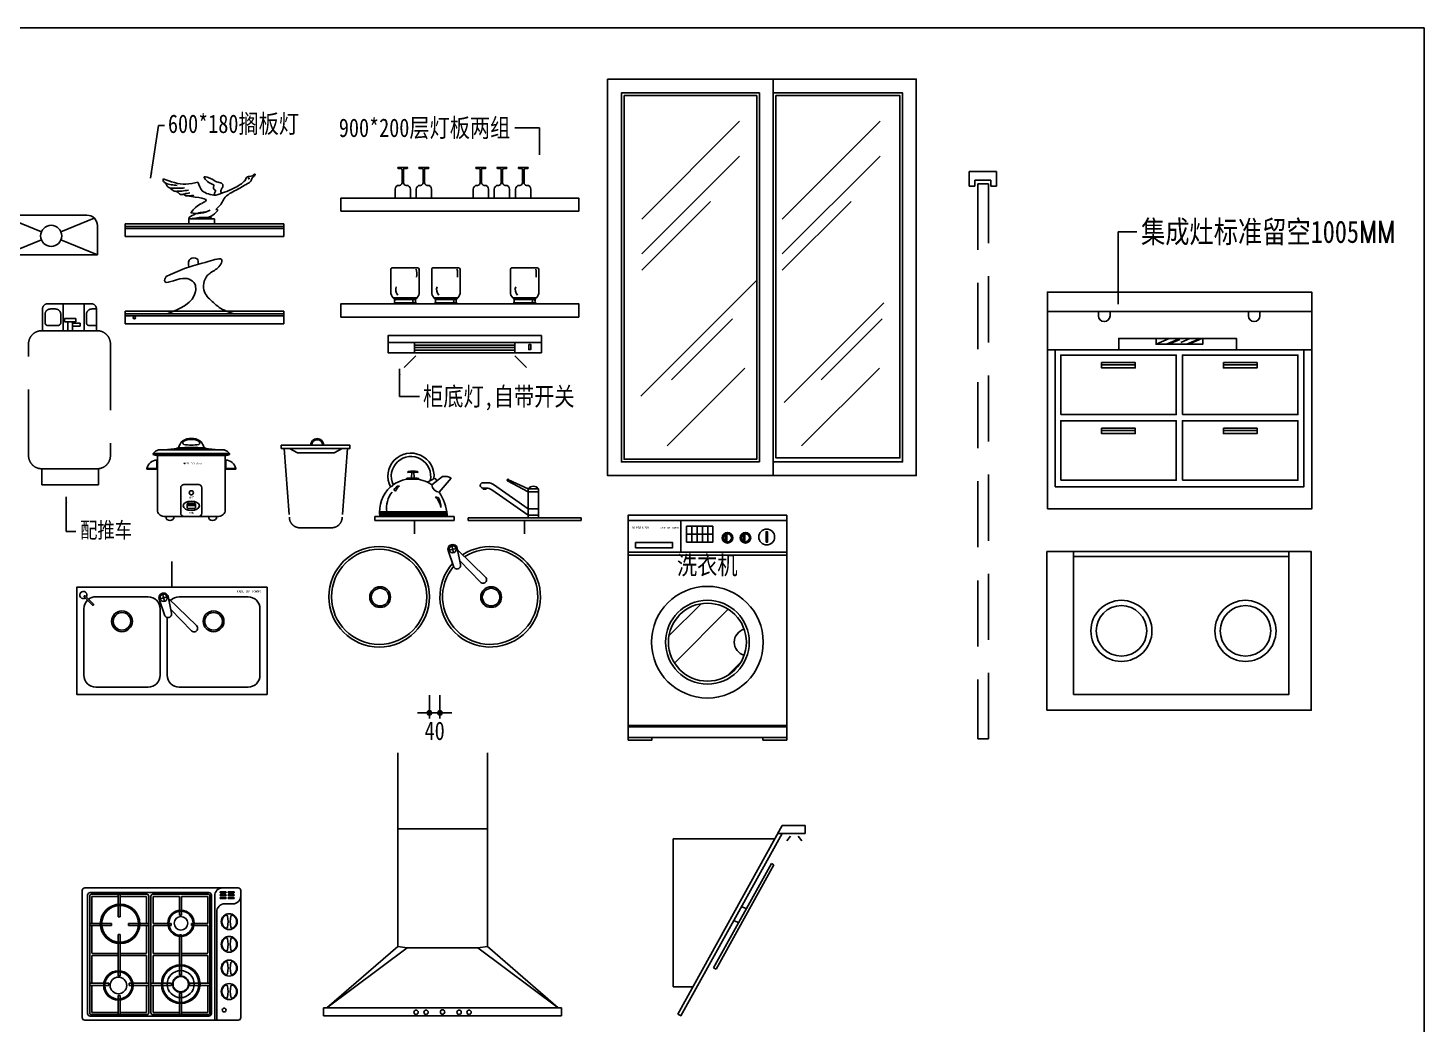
# Model space of a CAD drawing. Header units: millimetres. Extents: x 351279 to 387190, y -1289537 to -1277077.
# Drawn here: x 365739 to 371020, y -1280868 to -1277100 of the extents above; entities that cross this region are included whole.
import ezdxf
from ezdxf.enums import TextEntityAlignment as Align

# ---------------------------------------------------------------- set-up
doc = ezdxf.new("R2010")
doc.units = ezdxf.units.MM
doc.header["$LTSCALE"] = 20
doc.linetypes.add('ACAD_ISO03W100', pattern=[30, 12, -18])
doc.linetypes.add('DASHED2', pattern=[0.375, 0.25, -0.125])
doc.layers.get('Defpoints').update_dxf_attribs({"color": 250})
doc.layers.add('7', color=35, linetype='Continuous')
doc.styles.add('EN', font='dutchi.ttf')
doc.styles.add('STYLE4', font='dutcheb.ttf')
doc.styles.add('STYLE5', font='dutchi.ttf')
doc.styles.add('标注', font='SimSun.ttf', dxfattribs={"width": 0.8, "height": 55})
doc.styles.add('黑字', font='simfang.ttf', dxfattribs={"height": 90})
doc.dimstyles.new('偏移250', dxfattribs={"dimscale": 0.3, "dimtxt": 280, "dimasz": 75, "dimexe": 70, "dimexo": 250, "dimgap": 45, "dimtad": 1, "dimdec": 0, "dimdsep": 46, "dimtxsty": '标注', "dimblk": 'DOT', "dimcen": 2.5, "dimdle": 100, "dimclrd": 8, "dimclre": 8, "dimclrt": 8, "dimadec": 0, "dimazin": 0, "dimtfac": 1, "dimtdec": 0, "dimtmove": 2, "dimatfit": 3, "dimfxl": 1, "dimtolj": 1, "dimtzin": 0, "dimarcsym": 0})
doc.dimstyles.new('偏移900', dxfattribs={"dimscale": 0.3, "dimtxt": 280, "dimasz": 75, "dimexe": 70, "dimexo": 900, "dimgap": 55, "dimtad": 1, "dimdec": 0, "dimdsep": 46, "dimtxsty": '标注', "dimblk": 'DOT', "dimcen": 2.5, "dimdle": 100, "dimclrd": 8, "dimclre": 8, "dimclrt": 8, "dimadec": 0, "dimazin": 0, "dimtfac": 1, "dimtdec": 0, "dimtmove": 2, "dimatfit": 3, "dimfxl": 1, "dimtolj": 1, "dimtzin": 0, "dimarcsym": 0})

# ---------------------------------------------------------------- blocks, each defined once
blk = doc.blocks.new('_Dot')
at = {"color": 0, "linetype": 'ByBlock', "lineweight": -2}
blk.add_line((-0.5, 0), (-1, 0), dxfattribs=at)
at = {"color": 0, "linetype": 'ByBlock', "const_width": 0.5}
blk.add_lwpolyline([(-0.25, 0, 1), (0.25, 0, 1)], format="xyb", close=True, dxfattribs=at)
blk = doc.blocks.new('ewqewqe')
h = blk.add_hatch()
h.set_pattern_fill('ANSI32', color=8, scale=700, style=0)
h.set_pattern_definition([(45, (62580.28, 20219.87), (-185.6155, 185.6155), []), (45, (62704.03, 20219.87), (-185.6155, 185.6155), [])])
h.paths.add_polyline_path([(53695.4, 24070, 0.842669), (53409.1, 24020.7, 0.842669), (53695.4, 23971.5, -0.759599)])
at = {"color": 8}
for p, q in [((53856.5, 24480.7), (53256.5, 24480.7)), ((53456.5, 24480.7), (53456.5, 24360.7)), ((53477.5, 24459.3), (53577.5, 24459.3)), ((53477.5, 24459.3), (53477.5, 24429.3)), ((53497.5, 24459.3), (53497.5, 24429.3)), ((53517.5, 24459.3), (53517.5, 24429.3)), ((53537.5, 24459.3), (53537.5, 24429.3)), ((53557.5, 24459.3), (53557.5, 24429.3)), ((53577.5, 24459.3), (53577.5, 24429.3)), ((53497.5, 24429.3), (53497.5, 24399.3)), ((53517.5, 24429.3), (53517.5, 24399.3)), ((53537.5, 24429.3), (53537.5, 24399.3)), ((53557.5, 24429.3), (53557.5, 24399.3)), ((53855.6, 24349.3), (53255.6, 24349.3)), ((53856.5, 24360.7), (53256.5, 24360.7)), ((53856.5, 23705.7), (53256.5, 23705.7)), ((53856.5, 23700.7), (53256.5, 23700.7))]:
    blk.add_line(p, q, dxfattribs=at)
for points in [[(53256.5, 23660.7), (53856.5, 23660.7), (53856.5, 24500.7), (53256.5, 24500.7)], [(53477.5, 24399.3), (53577.5, 24399.3), (53577.5, 24429.3), (53477.5, 24429.3)], [(53625.2, 24406.1), (53630.2, 24406.1), (53630.2, 24426.1), (53625.2, 24426.1)], [(53693.3, 24406.1), (53698.3, 24406.1), (53698.3, 24426.1), (53693.3, 24426.1)], [(53778.4, 24398.8), (53783.4, 24398.8), (53783.4, 24438.8), (53778.4, 24438.8)], [(53284.8, 24377.7), (53424.8, 24377.7), (53424.8, 24397.7), (53284.8, 24397.7)], [(53256.5, 23650.7), (53346.5, 23650.7), (53346.5, 23660.7), (53256.5, 23660.7)], [(53856.5, 23650.7), (53766.5, 23650.7), (53766.5, 23660.7), (53856.5, 23660.7)]]:
    blk.add_lwpolyline(points, close=True, dxfattribs=at)
for centre, radius in [((53632.4, 24415.7), 20), ((53632.4, 24415.7), 15), ((53700.4, 24415.7), 20), ((53700.4, 24415.7), 15), ((53780.9, 24418.7), 30), ((53556.5, 24020.7), 211.2), ((53556.5, 24020.7), 158.4), ((53556.5, 24020.7), 147.4)]:
    blk.add_circle(centre, radius, dxfattribs=at)
blk.add_arc((53709.2, 24020.7), 51.1, 105.5595, 254.4405, dxfattribs=at)
at = {"color": 8, "linetype": 'ByBlock'}
for s, height, style, p in [('SIEMENS', 10, 'EN', (53303.7, 24454.6)), ('MADE BY TOMMY', 7, '黑字', (53413.2, 24453.5))]:
    blk.add_text(s, height=height, dxfattribs=dict(at, style=style)).set_placement(p, align=Align.MIDDLE_CENTER)
at = {"color": 8, "insert": (53441.2, 24347), "char_height": 70, "attachment_point": 1, "style": '标注'}
blk.add_mtext('{\\fSimSun|b0|i0|c134|p54;\\C8;洗衣机}', dxfattribs=at)
blk = doc.blocks.new('jytytr')
at = {"color": 8}
for p, q in [((54428, 24455.7), (54428.8, 24476)), ((54438.1, 24455.7), (54437.4, 24476)), ((54516.2, 24453.7), (54488.8, 24438.1)), ((54505.4, 24428.1), (54545.9, 24459.7)), ((54525.7, 24443.9), (54516.2, 24453.7)), ((54578.6, 24454), (54532.2, 24400.6)), ((54361.2, 24408.8), (54367.5, 24404.1)), ((54528.5, 24379.7), (54518.6, 24382.4)), ((54561.7, 24325.8), (54307.3, 24325.8)), ((54562.8, 24313.7), (54308.1, 24313.7)), ((54562.4, 24319.4), (54308.3, 24319.4)), ((54308.7, 24308.1), (54562.8, 24307.9)), ((54562.8, 24307.9), (54562.8, 24314.6))]:
    blk.add_line(p, q, dxfattribs=at)
at = {"color": 8, "ltscale": 2}
for p, q in [((54289.2, 24307.9), (54289.2, 24292.9)), ((54589.2, 24307.9), (54289.2, 24307.9)), ((54589.2, 24292.9), (54589.2, 24307.9)), ((54289.2, 24292.9), (54589.2, 24292.9))]:
    blk.add_line(p, q, dxfattribs=at)
at = {"color": 8}
for centre, radius, start, end in [((54426.2, 24460.6), 87.4, 354.3278, 207.3034), ((54426.2, 24460.6), 74.7, 347.1322, 205.4012), ((54412.7, 24451), 2.6, 135.6238, 224.3762), ((54429.9, 24305.5), 148.5, 88.7569, 97.352), ((54417.3, 24476.4), 3.25, 122.5409, 210.2474), ((54433.1, 24345.1), 130.9, 81.8218, 98.1782), ((54433.1, 24349.4), 130.9, 82.2899, 97.7101), ((54417.8, 24465.2), 14, 306.409, 317.041), ((54433.2, 24296.4), 157.6, 81.9341, 90.0408), ((54448.4, 24465.2), 14, 222.959, 234.6121), ((54448.9, 24476.4), 3.25, 329.7526, 57.4591), ((54453.4, 24450.6), 2.6, 315.6238, 44.3762), ((54553.6, 24406.6), 53.6, 62.1163, 98.1877), ((54433.5, 24327.2), 126.2, 132.2836, 188.6682), ((54428, 24340.4), 94.6, 140.254, 188.8669), ((54342.2, 24439), 19.6, 289.0706, 327.616), ((54427, 24331.8), 118.4, 87.047, 125.2072), ((54386.2, 24397.3), 27.5, 98.6367, 155.4116), ((54412.4, 24387.5), 47.8, 129.3388, 159.7585), ((54437.6, 24334.6), 115.5, 54.0465, 92.2562), ((54535.8, 24430.8), 30.5, 185.0659, 263.241), ((54394.6, 24303.1), 168.6, 3.8829, 35.3058), ((54459.6, 24326.1), 81.6, 11.7692, 43.6525), ((54477.8, 24344.5), 61.7, 358.3682, 34.8274)]:
    blk.add_arc(centre, radius, start, end, dxfattribs=at)
blk = doc.blocks.new('ferere')
at = {"color": 8}
for p, q in [((54836.8, 24436.2), (54817, 24436.2)), ((54830.5, 24416.2), (54817, 24416.2)), ((54850.5, 24409.2), (54987.9, 24312.9)), ((54856.8, 24429.2), (54987.9, 24337.3)), ((54910.1, 24443.7), (54987.9, 24401.9)), ((54914.4, 24447.2), (54987.9, 24412.9)), ((54987.9, 24412.9), (55027.9, 24412.9)), ((54987.9, 24302.9), (54987.9, 24412.9)), ((54987.9, 24401.9), (55027.9, 24401.9)), ((55027.9, 24302.9), (55027.9, 24412.9)), ((55188.3, 24302.9), (54761.5, 24302.9)), ((54761.5, 24302.9), (54761.5, 24292.9)), ((54987.9, 24337.3), (55027.9, 24337.3)), ((54987.9, 24312.9), (55027.9, 24312.9)), ((55188.3, 24292.9), (55188.3, 24302.9)), ((54761.5, 24292.9), (55188.3, 24292.9))]:
    blk.add_line(p, q, dxfattribs=at)
blk.add_lwpolyline([(54818.7, 24416.2), (54828.7, 24416.2), (54828.7, 24411.2), (54818.7, 24411.2)], close=True, dxfattribs=at)
for centre, radius, start, end in [((54817, 24426.2), 10, 90, 270), ((54831.8, 24387.8), 28.4, 48.797, 92.6123), ((54836.9, 24404.5), 31.7, 51.1619, 90.2474), ((54911.6, 24446.2), 2.94, 19.7002, 240.2825), ((55007.9, 24397.9), 25, 36.8699, 143.1301)]:
    blk.add_arc(centre, radius, start, end, dxfattribs=at)
blk = doc.blocks.new('fdhgfj')
at = {"color": 8, "linetype": 'DASHED2', "ltscale": 50}
for p, q in [((51416, 25093.3), (51416, 25011.2)), ((51573.4, 25113.3), (51436, 25113.3)), ((51494.3, 25011.2), (51494.3, 25113.3)), ((51573.4, 25113.3), (51600.3, 25113.3)), ((51573.4, 25011.2), (51573.4, 25113.3)), ((51620.3, 25093.3), (51620.3, 25011.2))]:
    blk.add_line(p, q, dxfattribs=at)
for points in [[(51445.9, 25093.3), (51465.1, 25093.3, -0.414214), (51485.1, 25073.3), (51485.1, 25041, -0.414214), (51475.1, 25031), (51435.9, 25031, -0.414214), (51425.9, 25041), (51425.9, 25073.3, -0.414214)], [(51413.3, 25011.2), (51623, 25011.2, -0.414214), (51673, 24961.2), (51673, 24539, -0.414214), (51623, 24489), (51413.3, 24489, -0.414214), (51363.3, 24539), (51363.3, 24961.2, -0.414214)]]:
    blk.add_lwpolyline(points, format="xyb", close=True, dxfattribs=at)
blk.add_lwpolyline([(51620.3, 25031), (51592.4, 25031, -0.414214), (51582.4, 25041), (51582.4, 25073.3, -0.414214), (51602.4, 25093.3), (51620.3, 25093.3)], format="xyb", dxfattribs=at)
for points in [[(51499.6, 25057.6), (51541.7, 25057.6), (51541.7, 25044.4), (51499.6, 25044.4)], [(51511.4, 25044.4), (51529.9, 25044.4), (51529.9, 25011.2), (51511.4, 25011.2)], [(51529.9, 25027.8), (51558.4, 25027.8), (51558.4, 25039.1), (51529.9, 25039.1)], [(51413.1, 24489), (51628.5, 24489), (51628.5, 24427.9), (51413.1, 24427.9)]]:
    blk.add_lwpolyline(points, close=True, dxfattribs=at)
for centre, start, end in [((51436, 25093.3), 90, 180), ((51600.3, 25093.3), 0, 90)]:
    blk.add_arc(centre, 20, start, end, dxfattribs=at)
blk = doc.blocks.new('frewewq')
at = {"color": 8}
for p, q in [((51829.1, 23997), (51855.2, 24004)), ((51838.7, 24013.6), (51845.7, 23987.5))]:
    blk.add_line(p, q, dxfattribs=at)
blk.add_lwpolyline([(52233.7, 24040.7), (51513.7, 24040.7), (51513.7, 23635.7), (52233.7, 23635.7)], close=True, dxfattribs=at)
for points in [[(51554.5, 23992.2, 0.204301), (51540.7, 23959.7), (51540.7, 23707.7, 0.414214), (51585.7, 23662.7), (51783.7, 23662.7, 0.414214), (51828.7, 23707.7), (51828.7, 23959.7, 0.414214), (51783.7, 24004.7), (51585.7, 24004.7, 0.167643), (51557.9, 23995.1, 0.167643)], [(51855.7, 23926.2), (51855.7, 23707.7, 0.414214), (51900.7, 23662.7), (52161.7, 23662.7, 0.414214), (52206.7, 23707.7), (52206.7, 23959.7, 0.414214), (52161.7, 24004.7), (51900.7, 24004.7, 0.203683), (51868.3, 23990.9)], [(51860.9, 23998.1), (51966.3, 23895.5, -1.025827), (51947.2, 23876.4), (51868.9, 23956.8)]]:
    blk.add_lwpolyline(points, format="xyb", dxfattribs=at)
for points in [[(51541.7, 24005), (51573.5, 23973.2, 1), (51576.7, 23976.3), (51544.9, 24008.2, 1)], [(51824.8, 23995.9), (51845.4, 23936.2, 1.025827), (51871.5, 23943.2), (51859.6, 24005.2, 1)]]:
    blk.add_lwpolyline(points, format="xyb", close=True, dxfattribs=at)
for centre, radius in [((51842.2, 24000.5), 13.5), ((51684.7, 23912), 39.3), ((51684.7, 23912), 33.3), ((52031.2, 23912), 39.3), ((52031.2, 23912), 33.3)]:
    blk.add_circle(centre, radius, dxfattribs=at)
blk.add_arc((51538.3, 24011.6), 13.5, 324.5941, 305.4059, dxfattribs=at)
at = {"color": 8, "insert": (52119, 24029.5), "char_height": 9, "attachment_point": 1, "style": '黑字'}
blk.add_mtext('MADE BY TOMMY', dxfattribs=at)
blk = doc.blocks.new('dwegrewy')
at = {"layer": '7', "color": 8}
for p, q in [((52027.7, 24564.8), (52027.7, 24567.3)), ((52139.7, 24560.9), (52139.7, 24567.3)), ((51939.7, 24547.3), (52227.7, 24547.3)), ((51939.7, 24543.3), (52227.7, 24543.3)), ((51955.7, 24522.1), (51953.3, 24522.1)), ((51953.3, 24490.1), (51953.3, 24522.1)), ((51955.7, 24539.3), (52211.7, 24539.3)), ((52211.7, 24522.1), (52214.1, 24522.1)), ((52214.1, 24490.1), (52214.1, 24522.1)), ((51953.3, 24490.1), (51915.7, 24490.1)), ((52214.1, 24490.1), (52251.7, 24490.1))]:
    blk.add_line(p, q, dxfattribs=at)
for points in [[(52207.7, 24560.9), (51959.7, 24560.9, 0.144577), (51939.7, 24547.3), (51939.7, 24543.3, 0.137069), (51955.7, 24539.3), (51955.7, 24332.9, 0.414214), (51979.7, 24308.9), (52187.7, 24308.9, 0.414214), (52211.7, 24332.9), (52211.7, 24539.3, 0.137069), (52227.7, 24543.3), (52227.7, 24547.3, 0.144577)], [(52053.4, 24591.9, 0.427023), (52055, 24581.3, 0.105295), (52112.3, 24581.3, 0.427023), (52113.9, 24591.9, 0.265231)], [(52055.7, 24308.9), (52111.7, 24308.9, 0.414214), (52123.7, 24320.9), (52123.7, 24416.9, 0.414214), (52111.7, 24428.9), (52055.7, 24428.9, 0.414214), (52043.7, 24416.9), (52043.7, 24320.9, 0.414214)], [(52071.7, 24338.8), (52095.7, 24338.8, 0.414214), (52099.7, 24342.8), (52099.7, 24355.2, 0.414214), (52095.7, 24359.2), (52071.7, 24359.2, 0.414214), (52067.7, 24355.2), (52067.7, 24342.8, 0.414214)]]:
    blk.add_lwpolyline(points, format="xyb", close=True, dxfattribs=at)
for points in [[(52131.7, 24567.7, 0.149397), (52116.3, 24595.1, 0.269455), (52051, 24595.1, 0.149397), (52035.7, 24567.7)], [(51955.7, 24487.7), (51915.7, 24487.7, -0.140408), (51915.7, 24490.1, -0.358444), (51953.3, 24522.1, -0.369835)], [(52211.7, 24522.1), (52211.7, 24487.7), (52251.7, 24487.7, 0.140408), (52251.7, 24490.1, 0.358444), (52214.1, 24522.1)]]:
    blk.add_lwpolyline(points, format="xyb", dxfattribs=at)
blk.add_lwpolyline([(52068.7, 24350.3), (52098.6, 24350.3), (52098.6, 24354), (52068.7, 24354)], close=True, dxfattribs=at)
blk.add_circle((52083.7, 24398), 8, dxfattribs=at)
for centre, radius, start, end in [((52083.7, 23585.7), 980.7, 83.9127, 96.0873), ((52083.7, 23585.7), 983.1, 92.7985, 93.2654), ((52083.7, 23951.6), 617.9, 85.5447, 94.4553), ((52083.7, 23585.7), 983.1, 86.7346, 87.2015), ((52003, 24308.9), 16, 180, 0), ((52164.3, 24308.9), 16, 180, 0)]:
    blk.add_arc(centre, radius, start, end, dxfattribs=at)
blk.add_ellipse((52083.6, 24349.1), major_axis=(-30.5, 0), ratio=0.574312, dxfattribs=at)
at = {"color": 8, "style": 'STYLE5'}
for s, p in [('保温', (52085, 24377.1)), ('煮饭', (52085, 24318.7))]:
    blk.add_text(s, height=6.4, dxfattribs=at).set_placement(p, align=Align.CENTER)
at = {"layer": '7', "color": 8, "style": 'STYLE4'}
blk.add_text('美 的', height=6.4, dxfattribs=at).set_placement((52063.8, 24505.5), align=Align.CENTER)
at = {"layer": '7', "color": 8, "style": 'STYLE5'}
blk.add_text('M i d e a', height=7.2, dxfattribs=at).set_placement((52083.2, 24505.5))
blk = doc.blocks.new('*D144')
at = {"color": 8, "lineweight": -2, "transparency": 16777216}
for p, q in [((45239.2, 23632.7), (45239.2, 23544.6)), ((45279.2, 23632.7), (45279.2, 23544.6)), ((45216.7, 23565.6), (45194.2, 23565.6)), ((45239.2, 23565.6), (45279.2, 23565.6)), ((45301.7, 23565.6), (45324.2, 23565.6))]:
    blk.add_line(p, q, dxfattribs=at)
at = {"layer": 'Defpoints', "color": 0, "transparency": 16777216}
for p in [(45239.2, 23887.7), (45279.2, 23887.7), (45279.2, 23565.6)]:
    blk.add_point(p, dxfattribs=at)
at = {"color": 8, "lineweight": -2, "transparency": 16777216, "xscale": 22.5, "yscale": 22.5, "zscale": 22.5}
blk.add_blockref('_Dot', (45239.2, 23565.6), dxfattribs=at)
at = {"color": 8, "lineweight": -2, "transparency": 16777216, "xscale": 22.5, "yscale": 22.5, "zscale": 22.5, "rotation": 180}
blk.add_blockref('_Dot', (45279.2, 23565.6), dxfattribs=at)
at = {"color": 8, "transparency": 16777216, "insert": (45259.2, 23497.2), "char_height": 70, "attachment_point": 5, "style": '标注'}
blk.add_mtext('\\A1;40', dxfattribs=at)
blk = doc.blocks.new('fdshr')
blk.add_hatch(color=8).paths.add_polyline_path([(51539.5, 25290.9), (51452.2, 25290.9, -0.011804), (51451, 25292.1), (51540.7, 25292.1, -0.011804)])
at = {"color": 8}
for p, q in [((51451, 25292.1), (51540.7, 25292.1)), ((51452.2, 25290.9), (51539.5, 25290.9)), ((51455.3, 25288.2), (51536.4, 25288.2)), ((51455.3, 25285.8), (51536.4, 25285.8)), ((51455.3, 25273.8), (51536.4, 25273.8)), ((51455.3, 25272), (51536.4, 25272))]:
    blk.add_line(p, q, dxfattribs=at)
for centre, radius, start, end in [((51462.3, 25382.3), 77.8, 351.5821, 14.0759), ((51491.1, 25323.7), 30.6, 160.3596, 223.0805), ((51530.9, 25281.5), 6.26, 150.6388, 226.4339)]:
    blk.add_arc(centre, radius, start, end, dxfattribs=at)
at = {"layer": '7', "color": 8}
for p, q in [((51543, 25405.8), (51448.7, 25405.8)), ((51442.4, 25400.8), (51442.4, 25308.5)), ((51549.3, 25308.5), (51549.3, 25400.8)), ((51455.3, 25269.6), (51536.4, 25269.6))]:
    blk.add_line(p, q, dxfattribs=at)
for centre, radius, start, end in [((51447.9, 25400.4), 5.46, 81.1779, 175.3797), ((51543.1, 25399.4), 6.32, 12.4787, 90.9637), ((51477, 25316.1), 35.4, 192.4628, 232.1622), ((51514.7, 25316.1), 35.4, 307.8378, 347.5372), ((51455.9, 25270.8), 1.36, 117.8243, 242.1757), ((51456.4, 25272.9), 1.43, 141.0844, 218.9156), ((51454.5, 25287), 1.43, 303.0702, 56.9298), ((51444.5, 25279.8), 12.3, 330.9233, 29.0767), ((51547.2, 25279.8), 12.3, 150.9233, 209.0767), ((51537.2, 25287), 1.43, 123.0702, 236.9298), ((51535.3, 25272.9), 1.43, 321.0844, 38.9156), ((51535.8, 25270.8), 1.36, 297.8243, 62.1757)]:
    blk.add_arc(centre, radius, start, end, dxfattribs=at)
blk = doc.blocks.new('sdhfj')
at = {"color": 8}
for p, q in [((52033.8, 25484.9), (52081.8, 25484.9)), ((52033.8, 25484.9), (52033.8, 25484.9)), ((52081.8, 25484.9), (52081.8, 25484.9)), ((52133.3, 25484.9), (52133.3, 25484.9)), ((52133.3, 25484.9), (52181.3, 25484.9)), ((52181.3, 25484.9), (52181.3, 25484.9)), ((52234.3, 25484.9), (52282.3, 25484.9)), ((52234.3, 25484.9), (52234.3, 25484.9)), ((52282.3, 25484.9), (52282.3, 25484.9)), ((52037.4, 25481.3), (52048.2, 25481.3)), ((52054.2, 25475.3), (52054.2, 25412.9)), ((52061.4, 25475.3), (52061.4, 25412.9)), ((52067.4, 25481.3), (52078.2, 25481.3)), ((52136.9, 25481.3), (52147.7, 25481.3)), ((52153.7, 25475.3), (52153.7, 25412.9)), ((52160.9, 25475.3), (52160.9, 25412.9)), ((52166.9, 25481.3), (52177.7, 25481.3)), ((52237.9, 25481.3), (52248.7, 25481.3)), ((52254.7, 25475.3), (52254.7, 25412.9)), ((52261.9, 25475.3), (52261.9, 25412.9)), ((52267.9, 25481.3), (52278.7, 25481.3)), ((52021.8, 25382.9), (52021.8, 25340.9)), ((52039.8, 25400.9), (52042.2, 25400.9)), ((52075.8, 25400.9), (52073.4, 25400.9)), ((52093.8, 25382.9), (52093.8, 25340.9)), ((52121.3, 25382.9), (52121.3, 25340.9)), ((52139.3, 25400.9), (52141.7, 25400.9)), ((52175.3, 25400.9), (52172.9, 25400.9)), ((52193.3, 25382.9), (52193.3, 25340.9)), ((52222.3, 25382.9), (52222.3, 25340.9)), ((52240.3, 25400.9), (52242.7, 25400.9)), ((52276.3, 25400.9), (52273.9, 25400.9)), ((52294.3, 25382.9), (52294.3, 25340.9)), ((52021.8, 25340.9), (52093.8, 25340.9)), ((52121.3, 25340.9), (52193.3, 25340.9)), ((52222.3, 25340.9), (52294.3, 25340.9))]:
    blk.add_line(p, q, dxfattribs=at)
for centre, radius, start, end in [((52037.4, 25484.9), 3.6, 180, 270), ((52078.2, 25484.9), 3.6, 270, 0), ((52136.9, 25484.9), 3.6, 180, 270), ((52177.7, 25484.9), 3.6, 270, 0), ((52237.9, 25484.9), 3.6, 180, 270), ((52278.7, 25484.9), 3.6, 270, 0), ((52048.2, 25475.3), 6, 0, 90), ((52067.4, 25475.3), 6, 90, 180), ((52147.7, 25475.3), 6, 0, 90), ((52166.9, 25475.3), 6, 90, 180), ((52248.7, 25475.3), 6, 0, 90), ((52267.9, 25475.3), 6, 90, 180), ((52039.8, 25382.9), 18, 90, 180), ((52042.2, 25412.9), 12, 270, 0), ((52073.4, 25412.9), 12, 180, 270), ((52075.8, 25382.9), 18, 0, 90), ((52139.3, 25382.9), 18, 90, 180), ((52141.7, 25412.9), 12, 270, 0), ((52172.9, 25412.9), 12, 180, 270), ((52175.3, 25382.9), 18, 0, 90), ((52240.3, 25382.9), 18, 90, 180), ((52242.7, 25412.9), 12, 270, 0), ((52273.9, 25412.9), 12, 180, 270), ((52276.3, 25382.9), 18, 0, 90)]:
    blk.add_arc(centre, radius, start, end, dxfattribs=at)
blk = doc.blocks.new('hytjytu')
at = {"color": 8}
for p, q in [((50791.8, 24966.4), (51371.8, 24966.4)), ((50891.8, 24966.4), (50891.8, 24927.9)), ((50891.8, 24956.8), (51271.8, 24956.8)), ((50891.8, 24947.1), (51271.8, 24947.1)), ((50891.8, 24937.6), (51271.8, 24937.6)), ((51271.8, 24966.4), (51271.8, 24927.9)), ((50897.4, 24915.8), (50853.4, 24872.4)), ((51271.1, 24915.8), (51315.1, 24872.4))]:
    blk.add_line(p, q, dxfattribs=at)
for points in [[(51371.8, 24927.9), (50791.8, 24927.9), (50791.8, 24992.9), (51371.8, 24992.9)], [(51323.9, 24959.1), (51331.8, 24959.1), (51331.8, 24940), (51323.9, 24940)]]:
    blk.add_lwpolyline(points, close=True, dxfattribs=at)
blk = doc.blocks.new('ewqtfqf')
at = {"color": 8, "linetype": 'DASHED2', "ltscale": 50}
for points in [[(53011.1, 25557.9), (52990.6, 25557.9), (52990.6, 25612.9), (53092.8, 25612.9), (53092.8, 25557.9), (53071.7, 25557.9)], [(53071.7, 25557.9), (53071.7, 25580.7), (53011.1, 25580.7), (53011.1, 25557.9)]]:
    blk.add_lwpolyline(points, dxfattribs=at)
blk.add_lwpolyline([(53022.8, 23466.9), (53062.8, 23466.9), (53062.8, 25566.9), (53022.8, 25566.9)], close=True, dxfattribs=at)
blk = doc.blocks.new('ewewqer')
at = {"color": 8}
for p, q in [((49342.6, 25408.3), (49342.6, 25298.3)), ((49480.5, 25385), (49354.3, 25436.6)), ((49652.6, 25448.3), (49382.6, 25448.3)), ((49680.8, 25436.6), (49554.6, 25385)), ((49692.6, 25298.3), (49692.6, 25408.3)), ((49480.5, 25354.7), (49342.6, 25298.3)), ((49692.6, 25298.3), (49554.6, 25354.7)), ((49342.6, 25298.3), (49692.6, 25298.3))]:
    blk.add_line(p, q, dxfattribs=at)
blk.add_circle((49517.6, 25369.9), 40, dxfattribs=at)
for centre, start, end in [((49382.6, 25408.3), 90, 180), ((49652.6, 25408.3), 0, 90)]:
    blk.add_arc(centre, 40, start, end, dxfattribs=at)
blk = doc.blocks.new('ewqrewr')
at = {"color": 8}
for p, q in [((54655.1, 25197.7), (54922.5, 25429.3)), ((54655.1, 25197.7), (54958.8, 25424.3)), ((54922.5, 25429.3), (54958.8, 25424.3)), ((54958.8, 25424.3), (55226.2, 25424.3)), ((55226.2, 25424.3), (55262.5, 25429.3)), ((55226.2, 25424.3), (55529.9, 25197.7)), ((55529.9, 25197.7), (55262.5, 25429.3)), ((54642.5, 25197.7), (54642.5, 25166.8)), ((55542.5, 25197.7), (54642.5, 25197.7)), ((55542.5, 25197.7), (55542.5, 25166.8)), ((54642.5, 25166.8), (55542.5, 25166.8))]:
    blk.add_line(p, q, dxfattribs=at)
for centre, start_param, end_param in [((54992.3, 25180.3), -1.570796, 4.712389), ((55030, 25180.3), -1.570796, 4.712389), ((55092.1, 25181.5), 4.712389, 10.995574), ((55155, 25180.3), -1.570796, 4.712389), ((55192.7, 25180.3), -1.570796, 4.712389)]:
    blk.add_ellipse(centre, major_axis=(0, 8.41), ratio=0.970874, start_param=start_param, end_param=end_param, dxfattribs=at)
blk = doc.blocks.new('rewqrewqre')
at = {"color": 8}
for p, q in [((84167, 47884.8), (84266.5, 47884.8)), ((84167, 47781.9), (84167, 47884.8)), ((84266.5, 47892.8), (84266.5, 47807.7)), ((84274.5, 47892.8), (84274.5, 47807.7)), ((84274.5, 47884.8), (84374, 47884.8)), ((84374, 47884.8), (84374, 47781.9)), ((84398.4, 47781.9), (84398.4, 47884.8)), ((84398.4, 47884.8), (84497.9, 47884.8)), ((84497.9, 47884.8), (84497.9, 47813.1)), ((84505.9, 47884.8), (84605.4, 47884.8)), ((84505.9, 47884.8), (84505.9, 47813.1)), ((84605.4, 47884.8), (84605.4, 47781.9)), ((84274.5, 47807.7), (84266.5, 47807.7)), ((84497.9, 47813.1), (84505.9, 47813.1)), ((84159, 47781.9), (84240.5, 47781.9)), ((84159, 47773.9), (84240.5, 47773.9)), ((84167, 47671), (84167, 47773.9)), ((84240.5, 47781.9), (84240.5, 47773.9)), ((84305.3, 47773.9), (84305.3, 47781.9)), ((84382, 47781.9), (84305.3, 47781.9)), ((84382, 47773.9), (84305.3, 47773.9)), ((84374, 47773.9), (84374, 47671)), ((84398.4, 47781.9), (84467.2, 47781.9)), ((84398.4, 47773.9), (84467.2, 47773.9)), ((84398.4, 47671), (84398.4, 47773.9)), ((84467.2, 47781.9), (84467.2, 47773.9)), ((84543.8, 47781.9), (84543.8, 47773.9)), ((84605.4, 47781.9), (84543.8, 47781.9)), ((84605.4, 47773.9), (84543.8, 47773.9)), ((84605.4, 47773.9), (84605.4, 47671)), ((84266.5, 47740.9), (84274.5, 47740.9)), ((84266.5, 47584.5), (84266.5, 47740.9)), ((84274.5, 47584.5), (84274.5, 47740.9)), ((84501.9, 47739.8), (84497.9, 47739.8)), ((84497.9, 47739.8), (84497.9, 47587.8)), ((84501.9, 47739.8), (84505.9, 47739.8)), ((84505.9, 47739.8), (84505.9, 47587.8)), ((84167, 47556.1), (84167, 47659)), ((84169, 47669), (84266.5, 47669)), ((84169, 47661), (84266.5, 47661)), ((84274.5, 47669), (84372, 47669)), ((84274.5, 47661), (84372, 47661)), ((84374, 47659), (84374, 47556.1)), ((84398.4, 47556.1), (84398.4, 47659)), ((84400.4, 47669), (84497.9, 47669)), ((84400.4, 47661), (84497.9, 47661)), ((84505.9, 47669), (84603.4, 47669)), ((84505.9, 47661), (84603.4, 47661)), ((84605.4, 47659), (84605.4, 47556.1)), ((84270.5, 47584.5), (84266.5, 47584.5)), ((84270.5, 47584.5), (84274.5, 47584.5)), ((84497.9, 47587.8), (84505.9, 47587.8)), ((84159, 47556.1), (84230.8, 47556.1)), ((84159, 47548.1), (84230.8, 47548.1)), ((84167, 47445.2), (84167, 47548.1)), ((84230.8, 47556.1), (84230.8, 47548.1)), ((84307.4, 47556.1), (84307.4, 47548.1)), ((84382, 47556.1), (84307.4, 47556.1)), ((84382, 47548.1), (84307.4, 47548.1)), ((84374, 47548.1), (84374, 47445.2)), ((84390.4, 47556.1), (84467.9, 47556.1)), ((84390.4, 47548.1), (84467.9, 47548.1)), ((84398.4, 47445.2), (84398.4, 47548.1)), ((84467.9, 47556.1), (84467.9, 47548.1)), ((84536.2, 47548.1), (84536.2, 47556.1)), ((84613.4, 47556.1), (84536.2, 47556.1)), ((84613.4, 47548.1), (84536.2, 47548.1)), ((84605.4, 47548.1), (84605.4, 47445.2)), ((84266.5, 47509.1), (84274.5, 47509.1)), ((84266.5, 47437.2), (84266.5, 47509.1)), ((84274.5, 47437.2), (84274.5, 47509.1)), ((84497.9, 47518.8), (84505.9, 47518.8)), ((84497.9, 47437.2), (84497.9, 47518.8)), ((84505.9, 47437.2), (84505.9, 47518.8)), ((84266.5, 47445.2), (84167, 47445.2)), ((84374, 47445.2), (84274.5, 47445.2)), ((84497.9, 47445.2), (84398.4, 47445.2)), ((84605.4, 47445.2), (84505.9, 47445.2)), ((84631.4, 47416.6), (84639, 47416.6))]:
    blk.add_line(p, q, dxfattribs=at)
for points in [[(84130.2, 47906.6), (84130.2, 47426.6, 0.414214), (84140.2, 47416.6), (84720.2, 47416.6, 0.414214), (84730.2, 47426.6), (84730.2, 47906.6, 0.414214), (84720.2, 47916.6), (84140.2, 47916.6, 0.414214)], [(84653.1, 47901.7), (84672.9, 47901.7, -0.414214), (84674.4, 47900.2), (84674.4, 47899.5, -0.414214), (84672.9, 47898), (84653.1, 47898, -0.414214), (84651.6, 47899.5), (84651.6, 47900.2, -0.414214)], [(84683.8, 47901.7), (84703.6, 47901.7, -0.414214), (84705.1, 47900.2), (84705.1, 47899.5, -0.414214), (84703.6, 47898), (84683.8, 47898, -0.414214), (84682.3, 47899.5), (84682.3, 47900.2, -0.414214)], [(84150.5, 47889), (84150.5, 47441.9, 0.414214), (84160.5, 47431.9), (84609.5, 47431.9, 0.414214), (84619.5, 47441.9), (84619.5, 47889, 0.414214), (84609.5, 47899), (84160.5, 47899, 0.414214)], [(84166, 47892.8), (84375, 47892.8, -0.414214), (84382, 47885.8), (84382, 47444.2, -0.414214), (84375, 47437.2), (84166, 47437.2, -0.414214), (84159, 47444.2), (84159, 47885.8, -0.414214)], [(84397.4, 47892.8), (84606.4, 47892.8, -0.414214), (84613.4, 47885.8), (84613.4, 47444.2, -0.414214), (84606.4, 47437.2), (84397.4, 47437.2, -0.414214), (84390.4, 47444.2), (84390.4, 47885.8, -0.414214)], [(84653.1, 47891.2), (84672.9, 47891.2, -0.414214), (84674.4, 47889.7), (84674.4, 47889.1, -0.414214), (84672.9, 47887.6), (84653.1, 47887.6, -0.414214), (84651.6, 47889.1), (84651.6, 47889.7, -0.414214)], [(84653.1, 47880.2), (84672.9, 47880.2, -0.414214), (84674.4, 47878.7), (84674.4, 47878, -0.414214), (84672.9, 47876.5), (84653.1, 47876.5, -0.414214), (84651.6, 47878), (84651.6, 47878.7, -0.414214)], [(84683.8, 47891.2), (84703.6, 47891.2, -0.414214), (84705.1, 47889.7), (84705.1, 47889.1, -0.414214), (84703.6, 47887.6), (84683.8, 47887.6, -0.414214), (84682.3, 47889.1), (84682.3, 47889.7, -0.414214)], [(84683.8, 47880.2), (84703.6, 47880.2, -0.414214), (84705.1, 47878.7), (84705.1, 47878, -0.414214), (84703.6, 47876.5), (84683.8, 47876.5, -0.414214), (84682.3, 47878), (84682.3, 47878.7, -0.414214)]]:
    blk.add_lwpolyline(points, format="xyb", close=True, dxfattribs=at)
blk.add_lwpolyline([(84639, 47416.6), (84639, 47826.4, -0.414214), (84669, 47856.4), (84700.2, 47856.4, 0.414214), (84730.2, 47886.4), (84730.2, 47906.6, 0.414214), (84720.2, 47916.6), (84661.4, 47916.6, 0.414214), (84631.4, 47886.6), (84631.4, 47416.6)], format="xyb", dxfattribs=at)
for centre, radius in [((84273.5, 47780.6), 74.7), ((84273.5, 47780.6), 69.7), ((84503.9, 47782.9), 49.7), ((84503.9, 47782.9), 45.7), ((84503.9, 47782.9), 25.7), ((84686.4, 47789), 30.1), ((84686.4, 47703.3), 30.1), ((84686.4, 47613.3), 30.1), ((84267.1, 47547.8), 55.5), ((84267.1, 47547.8), 51.5), ((84502.9, 47552.7), 73), ((84502.9, 47552.7), 69), ((84502.9, 47552.7), 51), ((84502.9, 47552.7), 31), ((84267.1, 47547.8), 31.5), ((84502.9, 47552.7), 29), ((84686.4, 47524.6), 30.1), ((84667.5, 47454.7), 7.24)]:
    blk.add_circle(centre, radius, dxfattribs=at)
for centre, radius, start, end in [((84686.4, 47789), 28.1, 119.7529, 240.2471), ((84675, 47809.1), 5, 8.4203, 119.7529), ((84595.6, 47789), 86.8, 346.1268, 13.8732), ((84777.2, 47789), 86.8, 166.1268, 193.8732), ((84697.9, 47809.1), 5, 60.2471, 171.5797), ((84686.4, 47789), 28.1, 299.7529, 60.2471), ((84675, 47768.9), 5, 240.2471, 351.5797), ((84697.9, 47768.9), 5, 188.4203, 299.7529), ((84686.4, 47703.3), 28.1, 119.7529, 240.2471), ((84675, 47723.4), 5, 8.4203, 119.7529), ((84595.6, 47703.3), 86.8, 346.1268, 13.8732), ((84777.2, 47703.3), 86.8, 166.1268, 193.8732), ((84697.9, 47723.4), 5, 60.2471, 171.5797), ((84686.4, 47703.3), 28.1, 299.7529, 60.2471), ((84169, 47671), 2, 180, 270), ((84169, 47659), 2, 90, 180), ((84372, 47671), 2, 270, 0), ((84372, 47659), 2, 0, 90), ((84400.4, 47671), 2, 180, 270), ((84400.4, 47659), 2, 90, 180), ((84603.4, 47671), 2, 270, 0), ((84603.4, 47659), 2, 0, 90), ((84686.4, 47613.3), 28.1, 119.7529, 240.2471), ((84675, 47683.2), 5, 240.2471, 351.5797), ((84675, 47633.4), 5, 8.4203, 119.7529), ((84697.9, 47683.2), 5, 188.4203, 299.7529), ((84697.9, 47633.4), 5, 60.2471, 171.5797), ((84686.4, 47613.3), 28.1, 299.7529, 60.2471), ((84675, 47593.2), 5, 240.2471, 351.5797), ((84595.6, 47613.3), 86.8, 346.1268, 13.8732), ((84777.2, 47613.3), 86.8, 166.1268, 193.8732), ((84697.9, 47593.2), 5, 188.4203, 299.7529), ((84686.4, 47524.6), 28.1, 119.7529, 240.2471), ((84675, 47544.6), 5, 8.4203, 119.7529), ((84595.6, 47524.6), 86.8, 346.1268, 13.8732), ((84777.2, 47524.6), 86.8, 166.1268, 193.8732), ((84697.9, 47544.6), 5, 60.2471, 171.5797), ((84686.4, 47524.6), 28.1, 299.7529, 60.2471), ((84675, 47504.5), 5, 240.2471, 351.5797), ((84697.9, 47504.5), 5, 188.4203, 299.7529)]:
    blk.add_arc(centre, radius, start, end, dxfattribs=at)
blk = doc.blocks.new('rewtewtrt')
at = {"color": 8}
blk.add_lwpolyline([(82632.8, 52940.9), (82729.3, 52940.9), (82729.3, 52960), (82632.8, 52960)], close=True, dxfattribs=at)
at = {"color": 8, "linetype": 'Continuous'}
for centre, radius in [((82859, 53112.5), 1.51), ((82858.9, 53112.8), 0.74)]:
    blk.add_circle(centre, radius, dxfattribs=at)
at = {"color": 8}
for centre, radius, start, end in [((82729, 52922.9), 107.1, 116.6991, 146.1167), ((82662.9, 53085.5), 105.4, 257.5254, 298.5573), ((82736.5, 52990.1), 5.44, 16.6491, 118.8493)]:
    blk.add_arc(centre, radius, start, end, dxfattribs=at)
for points in [[(82846.3, 53107.1), (82854.2, 53119.5), (82872.9, 53123.1), (82882.8, 53128.5), (82882.6, 53125.8), (82877.6, 53119.6), (82868.8, 53108.5), (82866.4, 53102.3), (82854.5, 53093.1), (82812, 53069), (82766, 53036.7), (82756.5, 53019.2), (82742.6, 53003.3), (82733.9, 52994.9)], [(82534.9, 53111.6), (82534.8, 53106.6), (82540.5, 53098), (82545.9, 53094.7)], [(82534.9, 53111.6), (82621.6, 53091), (82666.6, 53098.4)], [(82545.9, 53094.7), (82550.7, 53083.4), (82556.2, 53078.3), (82563, 53075.5)], [(82545.9, 53094.7), (82566.1, 53089), (82588.8, 53086.6)], [(82563, 53075.5), (82585.9, 53075.9), (82606.6, 53076.3), (82616.4, 53076.7)], [(82666.6, 53098.4), (82683.4, 53066.5), (82734.7, 53049.1)], [(82723.1, 53108.6), (82690.7, 53118.5), (82718.6, 53092.1), (82726.7, 53088.2), (82725.6, 53079.9), (82726.3, 53072.2), (82732.7, 53068), (82731.3, 53059.6), (82726.4, 53050.3)], [(82723.1, 53108.6), (82743, 53098.2), (82759, 53092.3), (82761, 53081.4), (82754.4, 53069.9), (82755.4, 53056.4)], [(82734.7, 53049.1), (82800.3, 53074.6), (82835.1, 53096.3), (82846.3, 53107.1)], [(82577, 53065.3), (82584.1, 53063.8), (82587.9, 53064.1)], [(82586.4, 53064.8), (82593.6, 53057.9), (82601.1, 53052.3), (82615.9, 53053.9), (82636.5, 53058.6)], [(82587.9, 53064.1), (82605.7, 53065.3), (82630.5, 53068.2)], [(82613.1, 53052.4), (82621.4, 53047.6), (82637.9, 53047.6), (82647.9, 53048.6), (82651.4, 53049.2)], [(82697.3, 52985.9), (82651.1, 52975.7), (82631.8, 52962.6), (82672, 52964.7), (82717.4, 52969.8), (82741.8, 52991.7)]]:
    blk.add_spline(points, degree=3, dxfattribs=at)
for points in [[(82545.7, 53094.8), (82546, 53094.4), (82546.3, 53093.9), (82546.6, 53093.5)], [(82563.2, 53075.6), (82566.8, 53071), (82571.8, 53067.1), (82577, 53065.3)]]:
    blk.add_open_spline(points, degree=3, dxfattribs=at)
for points, knots in [([(82627.6, 53046.7), (82666.5, 53039.7), (82719.4, 53038), (82686.7, 53021.5), (82680.9, 53018.6)], [1724.50117, 1724.50117, 1724.50117, 1724.50117, 2978.919513, 3248.915513, 3248.915513, 3248.915513, 3248.915513]), ([(82709.7, 52967.3), (82712.5, 52966.3), (82716.5, 52964.8), (82718.4, 52961.2), (82718.9, 52960)], [0, 0, 0, 0, 133.846096, 193.690933, 193.690933, 193.690933, 193.690933])]:
    blk.add_open_spline(points, degree=3, knots=knots, dxfattribs=at)
blk = doc.blocks.new('ewtreyyty')
at = {"color": 8}
for p, q in [((51815.6, 25415.3), (51215.6, 25415.3)), ((51215.6, 25415.3), (51215.6, 25367.3)), ((51215.6, 25405.3), (51815.6, 25405.3)), ((51215.6, 25405.3), (51815.6, 25405.3)), ((51215.6, 25397.3), (51215.6, 25405.3)), ((51815.6, 25367.3), (51815.6, 25415.3)), ((51815.6, 25405.3), (51815.6, 25397.3)), ((51215.6, 25397.3), (51815.6, 25397.3)), ((51815.6, 25397.3), (51215.6, 25397.3)), ((51215.6, 25367.3), (51815.6, 25367.3)), ((51815.6, 25085.3), (51215.6, 25085.3)), ((51215.6, 25085.3), (51215.6, 25037.3)), ((51215.6, 25075.3), (51815.6, 25075.3)), ((51215.6, 25075.3), (51815.6, 25075.3)), ((51215.6, 25067.3), (51215.6, 25075.3)), ((51215.6, 25067.3), (51815.6, 25067.3)), ((51815.6, 25067.3), (51215.6, 25067.3)), ((51215.6, 25037.3), (51815.6, 25037.3)), ((51815.6, 25037.3), (51815.6, 25085.3)), ((51815.6, 25075.3), (51815.6, 25067.3))]:
    blk.add_line(p, q, dxfattribs=at)
at = {"color": 8, "ltscale": 10}
blk.add_line((51374.7, 25075.3), (51626.8, 25075.3), dxfattribs=at)
at = {"color": 8}
blk.add_circle((51250.2, 25060.2), 4.65, dxfattribs=at)
at = {"color": 8, "ltscale": 10}
for points in [[(51387.1, 25223.3), (51455.7, 25251.9), (51529, 25272.8), (51581.5, 25277.6), (51573.8, 25257.9), (51538.7, 25230.5), (51526, 25219.7), (51515.2, 25157.9), (51549.5, 25117.6), (51571, 25099.5), (51626.8, 25075.3)], [(51455.7, 25251.9), (51462.1, 25283.3), (51487.1, 25283.3), (51492.1, 25263.3)], [(51387.1, 25223.3), (51367.3, 25211.7), (51364.6, 25201.6), (51433.3, 25209), (51480.8, 25182), (51481.6, 25159.9), (51374.7, 25075.3)]]:
    blk.add_spline(points, degree=3, dxfattribs=at)
at = {"color": 5}
blk.add_blockref('rewtewtrt', (-31176.2, -27525.7), dxfattribs=at)
blk = doc.blocks.new('rewewqwqr')
at = {"color": 8}
for p, q in [((53305.9, 22426.1), (53700.9, 23139.1)), ((53700.9, 23139.1), (53787.7, 23139.1)), ((53787.7, 23109.1), (53787.7, 23139.1)), ((53287.7, 22529), (53287.7, 23088.9)), ((53287.7, 23088.9), (53674.2, 23088.9)), ((53317.7, 22419.1), (53700.2, 23109.1)), ((53684.3, 23109.1), (53787.7, 23109.1)), ((53731.6, 23099.6), (53718, 23081.7)), ((53761.6, 23099.6), (53775.2, 23081.7)), ((53441.2, 22600.8), (53659.9, 22995.3)), ((53450.3, 22596.5), (53669, 22991)), ((53669, 22991), (53659.9, 22995.3)), ((53565.2, 22824.3), (53547, 22832.8)), ((53536, 22771.7), (53517.9, 22780.2)), ((53450.3, 22596.5), (53441.2, 22600.8)), ((53362.9, 22529), (53287.7, 22529)), ((53305.9, 22426.1), (53317.9, 22419.5))]:
    blk.add_line(p, q, dxfattribs=at)
blk = doc.blocks.new('rewreyyyu')
at = {"color": 8}
for p, q in [((54703.8, 25084.3), (55703.8, 25084.3)), ((54896.9, 25084.3), (54896.9, 25067.3)), ((54940.7, 25084.3), (54940.7, 25067.3)), ((55463.9, 25084.3), (55463.9, 25067.3)), ((55507.7, 25084.3), (55507.7, 25067.3)), ((55115.1, 24959.7), (55165, 24981.8)), ((55208.2, 24966.5), (55242.6, 24981.8)), ((55231.2, 24959.7), (55281.2, 24981.8)), ((55238.6, 24959.7), (55288.6, 24981.8)), ((55703.8, 24939.3), (54703.8, 24939.3)), ((55154.5, 24959.7), (55196.5, 24978.3)), ((55163.1, 24959.7), (55205.1, 24978.3)), ((54909, 24882.5), (55036.1, 24882.5)), ((55369.7, 24882.5), (55496.8, 24882.5)), ((54909, 24634.3), (55036.1, 24634.3)), ((55369.7, 24634.3), (55496.8, 24634.3))]:
    blk.add_line(p, q, dxfattribs=at)
for points in [[(54703.8, 24337.1), (55703.8, 24337.1), (55703.8, 25157.1), (54703.8, 25157.1)], [(54973.6, 24939.3), (55419, 24939.3), (55419, 24981.8), (54973.6, 24981.8)], [(55115.1, 24981.8), (55291.6, 24981.8), (55291.6, 24959.7), (55115.1, 24959.7)], [(54733.8, 24420.5), (55673.8, 24420.5), (55673.8, 24939.3), (54733.8, 24939.3)], [(54754.1, 24693.7), (55190.9, 24693.7), (55190.9, 24919.1), (54754.1, 24919.1)], [(54909, 24890.4), (55036.1, 24890.4), (55036.1, 24870.5), (54909, 24870.5)], [(55214.8, 24693.7), (55651.6, 24693.7), (55651.6, 24919.1), (55214.8, 24919.1)], [(55369.7, 24890.4), (55496.8, 24890.4), (55496.8, 24870.5), (55369.7, 24870.5)], [(54754.1, 24445.4), (55190.9, 24445.4), (55190.9, 24670.8), (54754.1, 24670.8)], [(55214.8, 24445.4), (55651.6, 24445.4), (55651.6, 24670.8), (55214.8, 24670.8)], [(54909, 24642.1), (55036.1, 24642.1), (55036.1, 24622.2), (54909, 24622.2)], [(55369.7, 24642.1), (55496.8, 24642.1), (55496.8, 24622.2), (55369.7, 24622.2)]]:
    blk.add_lwpolyline(points, close=True, dxfattribs=at)
for centre in [(54918.8, 25067.3), (55485.8, 25067.3)]:
    blk.add_arc(centre, 21.9, 180, 0, dxfattribs=at)
blk = doc.blocks.new('fdsgrewrewe')
at = {"color": 8}
blk.add_line((54802.7, 24157.2), (55617.6, 24157.2), dxfattribs=at)
for points in [[(54702.1, 23575.8), (55702.1, 23575.8), (55702.1, 24175.8), (54702.1, 24175.8)], [(55617.6, 24175.8), (54802.7, 24175.8), (54802.7, 23635.3), (55617.6, 23635.3)]]:
    blk.add_lwpolyline(points, close=True, dxfattribs=at)
for centre, radius in [((54983.9, 23875.8), 115.5), ((55453.1, 23875.8), 115.5), ((54983.9, 23875.8), 95.5), ((55453.1, 23875.8), 95.5)]:
    blk.add_circle(centre, radius, dxfattribs=at)
blk = doc.blocks.new('e3teqwe')
at = {"color": 8}
for p, q in [((45314.4, 24180.8), (45340.4, 24187.8)), ((45323.9, 24197.3), (45330.9, 24171.2))]:
    blk.add_line(p, q, dxfattribs=at)
blk.add_lwpolyline([(45310, 24179.6), (45330.7, 24119.9, 1.025827), (45356.8, 24126.9), (45344.8, 24188.9, 1)], format="xyb", close=True, dxfattribs=at)
blk.add_lwpolyline([(45346.2, 24181.8), (45451.5, 24079.3, -1.025827), (45432.4, 24060.2), (45354.1, 24140.6)], format="xyb", dxfattribs=at)
for centre, radius in [((45049.2, 24004.6), 190), ((45327.4, 24184.3), 13.5), ((45049.2, 24004.6), 180), ((45052.8, 24003.4), 39.3), ((45052.8, 24003.4), 33.3), ((45472.8, 24003.4), 39.3), ((45472.8, 24003.4), 33.3)]:
    blk.add_circle(centre, radius, dxfattribs=at)
for radius, start, end in [(190, 138.4564, 123.251), (180, 140.2736, 122.5435)]:
    blk.add_arc((45469.2, 24004.6), radius, start, end, dxfattribs=at)
at = {"color": 5}
dim = blk.add_linear_dim(base=(45279.2, 23565.6), p1=(45239.2, 23887.7), p2=(45279.2, 23887.7), dimstyle='偏移900', dxfattribs=at)
dim.commit()
dim.dimension.update_dxf_attribs({"geometry": '*D144', "text_midpoint": (45259.2, 23497.2), "dimtype": 128})

msp = doc.modelspace()

# ---------------------------------------------------------------- linework, layer by layer
at = {"color": 8}
for p, q in [((368558.541, -1277293.319), (368558.541, -1278793.319)), ((368506.291, -1277345.569), (368506.291, -1278741.069)), ((367138.011, -1277628.012), (367176.411, -1277628.012)), ((367138.011, -1277628.012), (367138.011, -1277628.012)), ((367140.891, -1277630.892), (367149.531, -1277630.892)), ((367154.331, -1277635.692), (367154.331, -1277685.612)), ((367160.091, -1277635.692), (367160.091, -1277685.612)), ((367164.891, -1277630.892), (367173.531, -1277630.892)), ((367176.411, -1277628.012), (367176.411, -1277628.012)), ((367217.629, -1277628.012), (367217.629, -1277628.012)), ((367217.629, -1277628.012), (367256.029, -1277628.012)), ((367220.509, -1277630.892), (367229.149, -1277630.892)), ((367233.949, -1277635.692), (367233.949, -1277685.612)), ((367239.709, -1277635.692), (367239.709, -1277685.612)), ((367244.509, -1277630.892), (367253.149, -1277630.892)), ((367256.029, -1277628.012), (367256.029, -1277628.012)), ((367128.411, -1277709.612), (367128.411, -1277743.212)), ((367142.811, -1277695.212), (367144.731, -1277695.212)), ((367171.611, -1277695.212), (367169.691, -1277695.212)), ((367186.011, -1277709.612), (367186.011, -1277743.212)), ((367208.029, -1277709.612), (367208.029, -1277743.212)), ((367222.429, -1277695.212), (367224.349, -1277695.212)), ((367251.229, -1277695.212), (367249.309, -1277695.212)), ((367265.629, -1277709.612), (367265.629, -1277743.212)), ((367128.411, -1277743.212), (367186.011, -1277743.212)), ((367208.029, -1277743.212), (367265.629, -1277743.212)), ((369042.409, -1278741.069), (369047.513, -1278735.965)), ((367137.901, -1279842.143), (367137.901, -1280574.207)), ((367477.901, -1280574.207), (367477.901, -1279842.143)), ((367137.901, -1280129.453), (367477.901, -1280129.453))]:
    msp.add_line(p, q, dxfattribs=at)
at = {"color": 250}
for p, q in [((368060.964, -1277822.67), (368430.964, -1277452.67)), ((368592.664, -1277822.67), (368962.664, -1277452.67)), ((368060.964, -1277954.43), (368430.964, -1277584.43)), ((368592.664, -1277954.43), (368962.664, -1277584.43)), ((368060.964, -1278015.994), (368320.943, -1277756.015)), ((368592.664, -1278015.994), (368852.643, -1277756.015)), ((368058.036, -1278492.489), (368496.291, -1278054.233)), ((368600.171, -1278516.082), (368976.454, -1278139.799)), ((368173.433, -1278431.435), (368404.442, -1278200.425)), ((368739.161, -1278431.435), (368970.171, -1278200.425)), ((368156.817, -1278680.518), (368450.816, -1278386.519)), ((368665.925, -1278680.518), (368959.924, -1278386.519))]:
    msp.add_line(p, q, dxfattribs=at)
at = {"color": 8, "linetype": 'DASHED2', "ltscale": 50}
for p, q in [((366708.06, -1278690.404), (366728.06, -1278950.404)), ((366948.06, -1278690.404), (366928.06, -1278950.404)), ((366888.06, -1278990.404), (366768.06, -1278990.404))]:
    msp.add_line(p, q, dxfattribs=at)
at = {"color": 8, "linetype": 'ACAD_ISO03W100'}
for p, q in [((366728.06, -1278690.404), (366759.085, -1278706.748)), ((366759.085, -1278706.748), (366897.035, -1278706.748)), ((366928.06, -1278690.404), (366897.035, -1278706.748))]:
    msp.add_line(p, q, dxfattribs=at)
at = {"color": 1}
for p, q in [((367201.272, -1278963.319), (367201.272, -1279013.319)), ((367618.183, -1278963.319), (367618.183, -1279013.319)), ((366283.987, -1279215.526), (366283.987, -1279118.026))]:
    msp.add_line(p, q, dxfattribs=at)
at = {"color": 3}
msp.add_lwpolyline([(360254.336, -1277099.727), (371020.391, -1277099.727), (371020.391, -1284364.805), (360254.336, -1284364.805)], close=True, dxfattribs=at)
at = {"color": 7}
msp.add_lwpolyline([(367932.029, -1277293.319), (369099.763, -1277293.319), (369099.763, -1278793.319), (367932.029, -1278793.319)], close=True, dxfattribs=at)
at = {"color": 8}
for points in [[(368506.291, -1278741.069), (367984.279, -1278741.069), (367984.279, -1277345.569), (368506.291, -1277345.569)], [(368558.541, -1277345.569), (369047.513, -1277345.569), (369047.513, -1278741.069), (368558.541, -1278741.069)]]:
    msp.add_lwpolyline(points, dxfattribs=at)
at = {"color": 250}
for points in [[(367994.279, -1277355.569), (368496.291, -1277355.569), (368496.291, -1278731.069), (367994.279, -1278731.069)], [(368568.541, -1277355.569), (369037.513, -1277355.569), (369037.513, -1278725.965), (368568.541, -1278725.965)]]:
    msp.add_lwpolyline(points, close=True, dxfattribs=at)
at = {"color": 8}
for points in [[(366923.066, -1277793.212), (367823.065, -1277793.212), (367823.065, -1277743.212), (366923.066, -1277743.212)], [(366923.066, -1278193.319), (367823.065, -1278193.319), (367823.065, -1278143.319), (366923.066, -1278143.319)], [(366697.229, -1278690.404), (366957.229, -1278690.404), (366957.229, -1278678.32), (366697.229, -1278678.32)]]:
    msp.add_lwpolyline(points, close=True, dxfattribs=at)
for centre, radius, start, end in [((367140.891, -1277628.012), 2.88, 180, 270), ((367149.531, -1277635.692), 4.8, 0, 90), ((367164.891, -1277635.692), 4.8, 90, 180), ((367173.531, -1277628.012), 2.88, 270, 0), ((367220.509, -1277628.012), 2.88, 180, 270), ((367229.149, -1277635.692), 4.8, 0, 90), ((367244.509, -1277635.692), 4.8, 90, 180), ((367253.149, -1277628.012), 2.88, 270, 0), ((367142.811, -1277709.612), 14.4, 90, 180), ((367144.731, -1277685.612), 9.6, 270, 0), ((367169.691, -1277685.612), 9.6, 180, 270), ((367171.611, -1277709.612), 14.4, 0, 90), ((367222.429, -1277709.612), 14.4, 90, 180), ((367224.349, -1277685.612), 9.6, 270, 0), ((367249.309, -1277685.612), 9.6, 180, 270), ((367251.229, -1277709.612), 14.4, 0, 90), ((366833.485, -1278678.32), 25, 0, 180), ((366833.485, -1278678.32), 21, 0, 180)]:
    msp.add_arc(centre, radius, start, end, dxfattribs=at)
at = {"color": 8, "linetype": 'DASHED2', "ltscale": 50}
for centre, start, end in [((366768.06, -1278950.404), 180, 270), ((366888.06, -1278950.404), 270, 0)]:
    msp.add_arc(centre, 40, start, end, dxfattribs=at)

# ---------------------------------------------------------------- block references
at = {"color": 5}
for name, p in [('ewtreyyty', (314891.74, -1303256.237)), ('ewqtfqf', (316309.613, -1303256.237)), ('ewewqer', (316309.613, -1303256.237)), ('fdshr', (315670.062, -1303412.879)), ('fdshr', (315824.412, -1303412.879)), ('fdshr', (316122.2, -1303412.879)), ('fdhgfj', (314378.301, -1303256.237)), ('hytjytu', (316309.613, -1303256.237)), ('dwegrewy', (314273.593, -1303256.237)), ('jytytr', (312762.066, -1303256.237)), ('ferere', (312643.257, -1303256.237)), ('ewqewqe', (314752.993, -1303444.028)), ('e3teqwe', (322018.592, -1303256.237)), ('frewewq', (314410.318, -1303256.237)), ('rewqrewqre', (281814.237, -1328269.429)), ('ewqrewr', (312215.395, -1306003.494))]:
    msp.add_blockref(name, p, dxfattribs=at)
at = {"color": 5, "xscale": 0.7999999999883585, "yscale": 0.7999999999883585, "zscale": 0.7999999999883585}
msp.add_blockref('sdhfj', (325806.237, -1298015.947), dxfattribs=at)
at = {"color": 8}
for name in ['rewreyyyu', 'fdsgrewrewe', 'rewewqwqr']:
    msp.add_blockref(name, (314891.74, -1303256.237), dxfattribs=at)

# ---------------------------------------------------------------- texts
at = {"color": 32, "attachment_point": 1, "style": '标注'}
for s, insert, char_height in [('{\\H1.111x;\\C8;600*180\\fSimSun|b0|i0|c134|p54;搁板灯}', (366268.846, -1277427.154), 63), ('{\\fSimSun|b0|i0|c134|p54;\\C8;集成灶标准留空1005\\Fsimplex.shx|c0;MM}', (369949.722, -1277828.846), 84)]:
    msp.add_mtext(s, dxfattribs=dict(at, insert=insert, char_height=char_height))
at = {"color": 8, "char_height": 70, "style": '标注'}
for s, insert, width, attachment_point in [('900*200层灯板两组', (367563.973, -1277442.407), 744.67556, 3), ('{\\fSimSun|b0|i0|c134|p54;柜底灯,自带开关}', (367234.011, -1278458.729), 628.94222, 1)]:
    msp.add_mtext(s, dxfattribs=dict(at, insert=insert, width=width, attachment_point=attachment_point))
at = {"color": 32, "insert": (365936.702, -1278969.203), "char_height": 70, "width": 251.9084, "attachment_point": 1, "style": '标注'}
msp.add_mtext('{\\fSimSun|b0|i0|c134|p54;\\H0.8571x;\\C8;配推车}', dxfattribs=at)

# ---------------------------------------------------------------- leaders
at = {"color": 32, "annotation_type": 0, "has_hookline": 1, "hookline_direction": 0, "text_width": 512.083}
msp.add_leader([(366203.057, -1277668.477), (366232.846, -1277469.154), (366255.346, -1277469.154)], dimstyle='偏移250', override={"dimgap": 45, "dimtad": 0}, dxfattribs=at)
at = {"color": 5, "annotation_type": 0, "has_hookline": 1}
for points, dimstyle, override, hookline_direction, text_width in [([(367674.583, -1277579.707), (367674.583, -1277477.407), (367580.473, -1277477.407)], '偏移900', {"dimgap": 55, "dimtad": 0}, 1, 674.503), ([(369863.417, -1278144.61), (369863.417, -1277870.846), (369933.222, -1277870.846)], '偏移900', {"dimgap": 55, "dimtad": 0}, 0, 989.211), ([(367145.183, -1278388.665), (367145.183, -1278493.729), (367220.511, -1278493.729)], '偏移250', {"dimgap": 45, "dimtad": 0}, 0, 594.101), ([(365884.116, -1278873.079), (365884.116, -1279004.203), (365920.202, -1279004.203)], '偏移900', {"dimgap": 55, "dimtad": 0}, 0, 200.303)]:
    msp.add_leader(points, dimstyle=dimstyle, override=override, dxfattribs=dict(at, hookline_direction=hookline_direction, text_width=text_width))

doc.saveas('drawing.dxf')
